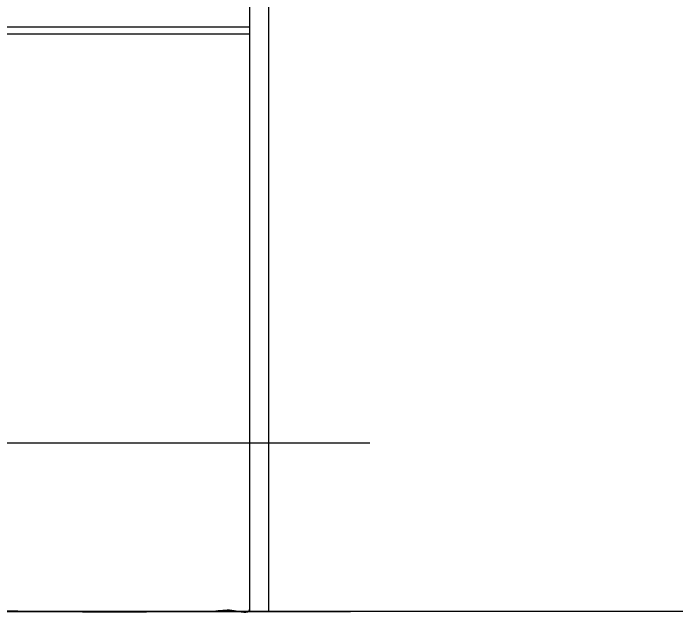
# Model space of a CAD drawing. Header units: millimetres. Extents: x 21899 to 38731, y -5425 to 3612.
# Drawn here: x 34216.8 to 34285.8, y -5410.8 to -5348.3 of the extents above; entities that cross this region are included whole.
import ezdxf

# ---------------------------------------------------------------- set-up
doc = ezdxf.new("R2010")
doc.units = ezdxf.units.MM

msp = doc.modelspace()

# ---------------------------------------------------------------- linework, layer by layer
at = {"color": 7, "linetype": 'Continuous'}
for p, q in [((34241.396, -2795.664), (34241.396, -5410.467)), ((34243.396, -5410.467), (34243.396, -3294.948)), ((34241.396, -5300.531), (34241.396, -5350.466)), ((34241.396, -5349.771), (34183.396, -5349.771)), ((34241.396, -5350.466), (34183.396, -5350.466)), ((34253.901, -5392.967), (31259.901, -5392.967)), ((30976.433, -5410.391), (34576.433, -5410.391)), ((34215.396, -5410.326), (34221.049, -5410.425)), ((34233.525, -5410.429), (34237.887, -5410.359))]:
    msp.add_line(p, q, dxfattribs=at)
msp.add_line((34251.901, -5410.467), (31261.901, -5410.467))
for points, start_tangent, end_tangent in [([(34221.049, -5410.425), (34222.486, -5410.445), (34224.242, -5410.459), (34226.203, -5410.466), (34228.242, -5410.467), (34230.226, -5410.46), (34232.026, -5410.448), (34233.525, -5410.429)], (1.247449, -0.021987), (1.247481, 0.0201)), ([(34237.887, -5410.359), (34239.801, -5410.319)], (0.191398, 0.003084), (0.24331, -0.041267)), ([(34239.801, -5410.319), (34241.396, -5410.242)], (0.201341, -0.034149), (0.004779, 0.153931))]:
    msp.add_spline(points, degree=3, dxfattribs=dict(at, start_tangent=start_tangent, end_tangent=end_tangent))

doc.saveas('drawing.dxf')
